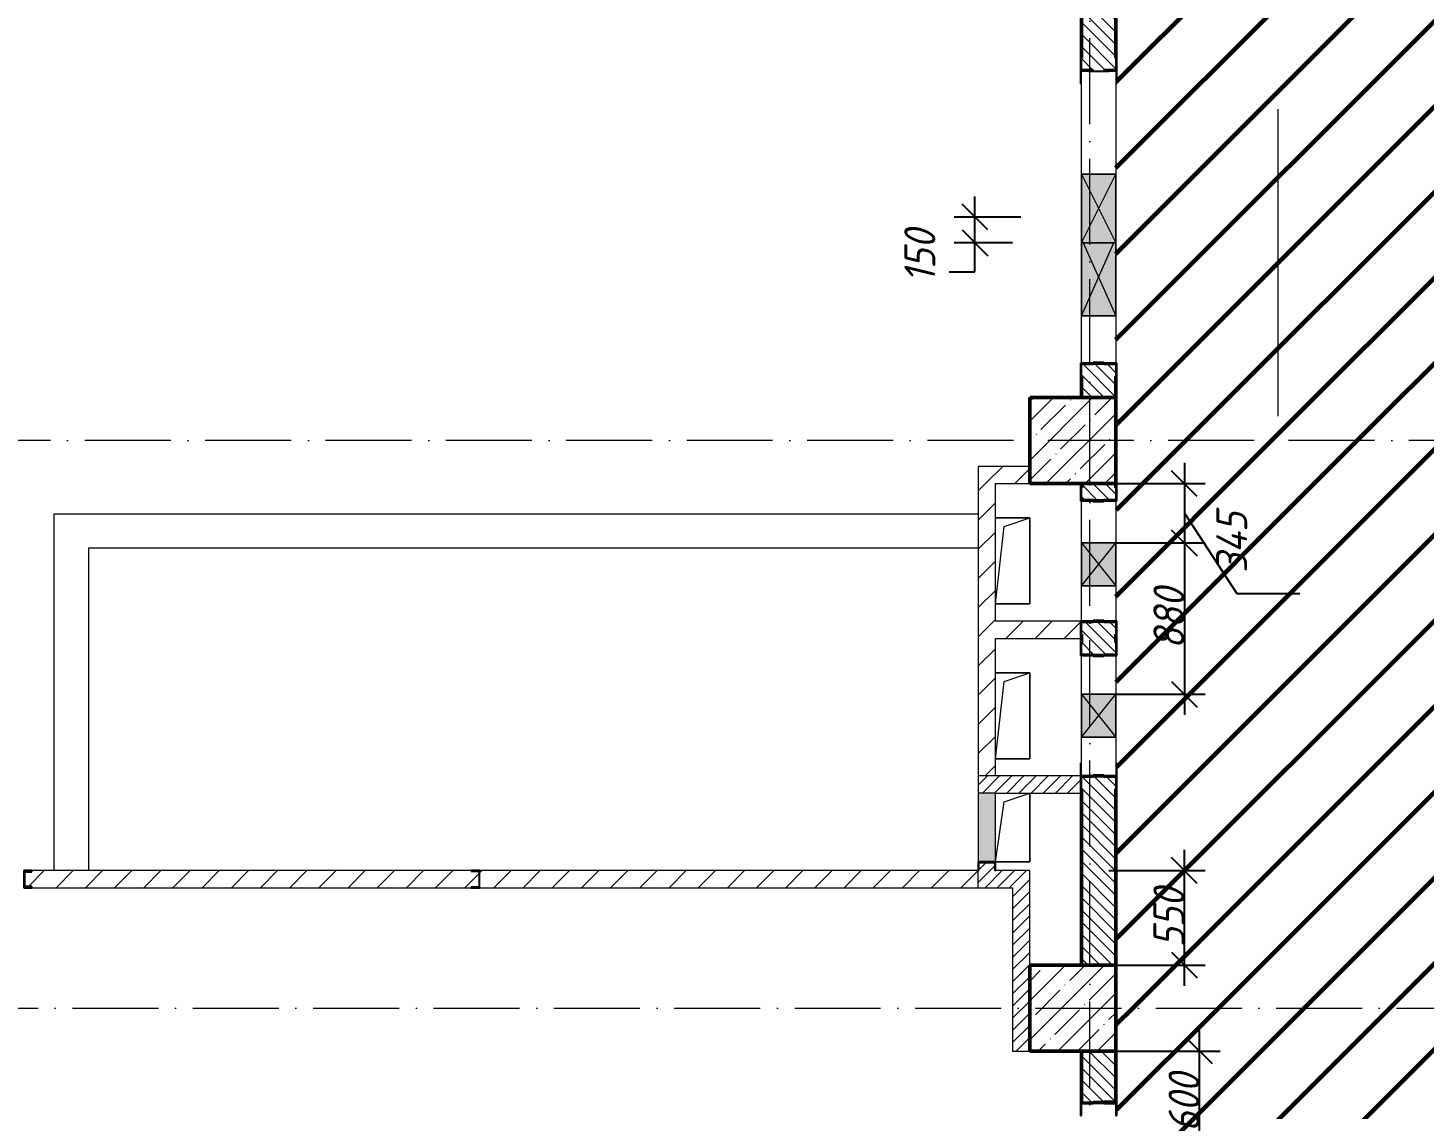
# Model space of a CAD drawing. Header units: millimetres. Extents: x -606178 to 312196, y -19338 to 632709.
# Drawn here: x -265628 to -257508, y 465388 to 471675 of the extents above; entities that cross this region are included whole.
import ezdxf

# ---------------------------------------------------------------- set-up
doc = ezdxf.new("R2010")
doc.units = ezdxf.units.MM
doc.linetypes.add('200_ШТРИХ_ш1п0_6_', pattern=[160, 100, -60])
doc.linetypes.add('50_200_ШТРИХ_1Т_ш5_п1_п1_', pattern=[700, 500, -100, 0, -100])
for name, color, linetype, lineweight in [('6.4.1) Окр пт с инж. ПТ2.16', 3, 'Continuous', 60), ('A-____-____-DIMS', 7, 'Continuous', 9), ('A-DETL-GENF-OTLN', 7, 'Continuous', 9), ('A-FLOR-____-OTLN', 7, 'Continuous', 9), ('A-GENM-____-MCUT', 7, 'Continuous', 25), ('A-GENM-____-OTLN', 7, 'Continuous', 9), ('A-GENM-____-OTLN-1', 7, 'Continuous', 25), ('A-GLAZ-____-OTLN', 7, 'Continuous', 9), ('A-WALL-____-MCUT-2', 7, 'Continuous', 50), ('A-WALL-____-PATT-1', 7, 'Continuous', 9), ('A-WALL-FNSH-MCUT-1', 7, 'Continuous', 9), ('I-WALL-____-OTLN', 7, 'Continuous', 9), ('S-COLS-____-MCUT', 7, 'Continuous', 50), ('S-COLS-____-OTLN', 7, 'Continuous', 9), ('S-GRID-____-OTLN-1', 7, '50_200_ШТРИХ_1Т_ш5_п1_п1_', 9)]:
    doc.layers.add(name, color=color, linetype=linetype, lineweight=lineweight)
doc.layers.add('A-DETL-GENF-OTLN-4', color=9, linetype='200_ШТРИХ_ш1п0_6_', lineweight=9, true_color=0x808080)
doc.layers.add('A-DETL-GENF-OTLN-5', color=7, linetype='Continuous', lineweight=5, true_color=0xc0c0c0)
doc.styles.add('ISOCPEUR_I_10', font='isocpeui.ttf', dxfattribs={"width": 0.9, "height": 180})
doc.dimstyles.new('ISO-1_8_0_9К_СРЕДНИЙ_Кладочные_3', dxfattribs={"dimscale": 304.8, "dimtxt": 179.276612, "dimasz": 0.492126, "dimexe": 0.393701, "dimexo": 0, "dimgap": 0, "dimtad": 1, "dimdec": 3, "dimrnd": 0.001, "dimdsep": 46, "dimtxsty": 'ISOCPEUR_I_10', "dimblk1": 'OBLIQUE', "dimblk2": 'OBLIQUE', "dimsah": 1, "dimcen": 0.09, "dimdle": 0.393701, "dimazin": 0, "dimtfac": 1, "dimtdec": 4, "dimtix": 1, "dimtmove": 0, "dimatfit": 3, "dimfxl": 1, "dimtvp": 1, "dimtolj": 1, "dimtzin": 0, "dimarcsym": 2})
doc.dimstyles.new('ISO-1_8_0_9К_СРЕДНИЙ_Кладочные_4', dxfattribs={"dimscale": 304.8, "dimtxt": 179.276612, "dimasz": 0.492126, "dimexe": 0.393701, "dimexo": 0, "dimgap": 0, "dimtad": 1, "dimdec": 3, "dimrnd": 0.001, "dimdsep": 46, "dimtxsty": 'ISOCPEUR_I_10', "dimblk1": 'OBLIQUE', "dimblk2": 'OBLIQUE', "dimsah": 1, "dimcen": 0.09, "dimdle": 0.393701, "dimazin": 0, "dimtfac": 1, "dimtdec": 4, "dimtix": 1, "dimtmove": 1, "dimatfit": 3, "dimfxl": 1, "dimtvp": 1, "dimtolj": 1, "dimtzin": 0, "dimarcsym": 2})
pattern_1 = [(135, (-264901.3, 451794.26), (-35.35534, -35.35534), [])]
pattern_2 = [(45, (-264901.3, 451794.26), (-84.8528, 84.8528), [])]
pattern_3 = [(45, (-264901.3, 451794.26), (-35.35534, 35.35534), [])]

# ---------------------------------------------------------------- blocks, each defined once
blk = doc.blocks.new('BSC_Колонна _Прямоугольная - 500х500-V47-АР1_План отверстий 2 этажа в осях 1-64_А-ГГ')
at = {"layer": 'S-COLS-____-OTLN'}
h = blk.add_hatch(dxfattribs=at)
h.set_pattern_fill('FP_76', color=256, style=0, pattern_type=2)
h.set_pattern_definition([(45, (-5350, -17481.04), (-114.0493, 114.0493), []), (45, (-5235.95, -17481.04), (-114.0493, 114.0493), [201.613, -40.323, 3.353, -36.97])])
h.paths.add_polyline_path([(-250, -250), (250, -250), (250, 250), (-250, 250)], flags=0)
at = {"layer": 'S-COLS-____-MCUT'}
for p, q in [((250, 250), (-250, 250)), ((-250, 250), (-250, -250)), ((250, -250), (250, 250)), ((-250, -250), (250, -250))]:
    blk.add_line(p, q, dxfattribs=at)
blk = doc.blocks.new('154_Стойка_СКБ_Швеллер - СМ-2180_100-28318692-АР1_План отверстий 2 этажа в осях 1-64_А-ГГ')
at = {"layer": 'A-GENM-____-MCUT'}
for p, q in [((171, 50), (125, 50)), ((125, 50), (125, -50)), ((129.5, 42.4), (171, 42.4)), ((129.5, -42.4), (129.5, 42.4)), ((171, 42.4), (171, 50)), ((125, -50), (171, -50)), ((171, -42.4), (129.5, -42.4)), ((171, -50), (171, -42.4))]:
    blk.add_line(p, q, dxfattribs=at)
blk = doc.blocks.new('154_Стойка_СКБ_Уголок - СМ-2180_200-28268025-АР1_План отверстий 2 этажа в осях 1-64_А-ГГ')
at = {"layer": 'A-GENM-____-MCUT'}
for p, q in [((125, 156), (125, 81)), ((200, 156), (125, 156)), ((131, 81), (131, 150)), ((131, 150), (200, 150)), ((200, 150), (200, 156)), ((125, 81), (131, 81)), ((131, 19), (125, 19)), ((125, 19), (125, -56)), ((131, -50), (131, 19)), ((125, -56), (200, -56)), ((200, -50), (131, -50)), ((200, -56), (200, -50))]:
    blk.add_line(p, q, dxfattribs=at)
blk = doc.blocks.new('Фахверк_СКБ_Уголок - 200_3960_зеркало-28268689-АР1_План отверстий 2 этажа в осях 1-64_А-ГГ')
at = {"layer": 'A-GENM-____-MCUT'}
for p, q in [((200, 156), (125, 156)), ((125, 156), (125, 81)), ((131, 81), (131, 150)), ((131, 150), (200, 150)), ((200, 150), (200, 156)), ((125, 81), (131, 81)), ((131, 19), (125, 19)), ((125, 19), (125, -56)), ((131, -50), (131, 19)), ((125, -56), (200, -56)), ((200, -50), (131, -50)), ((200, -56), (200, -50))]:
    blk.add_line(p, q, dxfattribs=at)
blk = doc.blocks.new('Фахверк_СКБ_Уголок - 200_3960-28268576-АР1_План отверстий 2 этажа в осях 1-64_А-ГГ')
at = {"layer": 'A-GENM-____-MCUT'}
for p, q in [((200, 156), (125, 156)), ((125, 156), (125, 81)), ((131, 81), (131, 150)), ((131, 150), (200, 150)), ((200, 150), (200, 156)), ((125, 81), (131, 81)), ((131, 19), (125, 19)), ((125, 19), (125, -56)), ((131, -50), (131, 19)), ((125, -56), (200, -56)), ((200, -50), (131, -50)), ((200, -56), (200, -50))]:
    blk.add_line(p, q, dxfattribs=at)
blk = doc.blocks.new('Стойка_Влож_Уголок_Опорный - Уголок-28213941-АР1_План отверстий 2 этажа в осях 1-64_А-ГГ')
at = {"layer": 'A-GENM-____-OTLN'}
for p, q in [((-212, -6), (-212, 0)), ((0, 0), (0, -6)), ((-212, -75), (-212, -6)), ((-212, -6), (-206, -6)), ((-212, -75), (-206, -75)), ((-6, -6), (0, -6)), ((-6, -75), (0, -75)), ((0, -6), (0, -75))]:
    blk.add_line(p, q, dxfattribs=at)
blk = doc.blocks.new('154_Стойка_СКБ_Уголок - СМ-2180_200-28435403-АР1_План отверстий 2 этажа в осях 1-64_А-ГГ')
at = {"layer": 'A-GENM-____-MCUT'}
for p, q in [((125, 156), (125, 81)), ((200, 156), (125, 156)), ((131, 81), (131, 150)), ((131, 150), (200, 150)), ((200, 150), (200, 156)), ((125, 81), (131, 81)), ((131, 19), (125, 19)), ((125, 19), (125, -56)), ((131, -50), (131, 19)), ((125, -56), (200, -56)), ((200, -50), (131, -50)), ((200, -56), (200, -50))]:
    blk.add_line(p, q, dxfattribs=at)
blk = doc.blocks.new('Стойка_Влож_Уголок - Уголок-28268052-АР1_План отверстий 2 этажа в осях 1-64_А-ГГ')
at = {"layer": 'A-GENM-____-MCUT'}
for p, q in [((6, 0), (0, 0)), ((6, -69), (6, 0)), ((0, -75), (75, -75)), ((75, -69), (6, -69)), ((75, -75), (75, -69))]:
    blk.add_line(p, q, dxfattribs=at)
blk = doc.blocks.new('154_Стойка_СКБ_Уголок - СМ-2480_200-28346303-АР1_План отверстий 2 этажа в осях 1-64_А-ГГ')
at = {"layer": 'A-GENM-____-MCUT'}
for p, q in [((125, 156), (125, 81)), ((200, 156), (125, 156)), ((131, 81), (131, 150)), ((131, 150), (200, 150)), ((200, 150), (200, 156)), ((125, 81), (131, 81)), ((131, 19), (125, 19)), ((125, 19), (125, -56)), ((131, -50), (131, 19)), ((125, -56), (200, -56)), ((200, -50), (131, -50)), ((200, -56), (200, -50))]:
    blk.add_line(p, q, dxfattribs=at)
blk = doc.blocks.new('Стойка_Влож_Полоса боковая - Полоса-28213942-АР1_План отверстий 2 этажа в осях 1-64_А-ГГ')
at = {"layer": 'A-GENM-____-OTLN'}
for p, q in [((-5, 60), (0, 60)), ((-5, -60), (-5, 60)), ((0, 31), (0, -31)), ((0, -60), (-5, -60))]:
    blk.add_line(p, q, dxfattribs=at)
blk = doc.blocks.new('154_Фахверк_СКБ_Швеллер - Тип_100_3960-28318856-АР1_План отверстий 2 этажа в осях 1-64_А-ГГ')
at = {"layer": 'A-GENM-____-MCUT'}
for p, q in [((175, 50), (125, 50)), ((125, 50), (125, -50)), ((128, 47), (175, 47)), ((128, -47), (128, 47)), ((175, 47), (175, 50)), ((125, -50), (175, -50)), ((175, -47), (128, -47)), ((175, -50), (175, -47))]:
    blk.add_line(p, q, dxfattribs=at)
blk = doc.blocks.new('AR_Отверстие Ниша - Лючок-32403310-АР1_План отверстий 2 этажа в осях 1-64_А-ГГ')
at = {"layer": 'A-GLAZ-____-OTLN'}
blk.add_hatch(color=256, dxfattribs=at).paths.add_polyline_path([(200, -50), (200, 50), (-200, 50), (-200, -50)], flags=0)
for p, q in [((200, 50), (-200, 50)), ((-200, 50), (-200, -50)), ((-200, -50), (200, -50))]:
    blk.add_line(p, q, dxfattribs=at)
blk = doc.blocks.new('154_Фахверк_СКБ_Швеллер - Тип_100_3960_зеркало-29769493-АР1_План отверстий 2 этажа в осях 1-64_А-ГГ')
at = {"layer": 'A-GENM-____-MCUT'}
for p, q in [((175, 50), (125, 50)), ((125, 50), (125, -50)), ((128, 47), (175, 47)), ((128, -47), (128, 47)), ((175, 47), (175, 50)), ((125, -50), (175, -50)), ((175, -47), (128, -47)), ((175, -50), (175, -47))]:
    blk.add_line(p, q, dxfattribs=at)
blk = doc.blocks.new('AR_Отверстие прямоугольное _в плите_ - AR_Отверстие прямоугольное _в плите_-30229458-АР1_План отверстий 2 этажа в осях 1-64_А-ГГ')
at = {"layer": 'A-GENM-____-OTLN'}
for p, q in [((100, 250), (-100, 250)), ((-50, 200), (100, 250)), ((100, -250), (100, 250)), ((-100, -250), (-50, 200)), ((-100, -250), (100, -250))]:
    blk.add_line(p, q, dxfattribs=at)
blk = doc.blocks.new('AR_Отверстие прямоугольное _в плите_ - AR_Отверстие прямоугольное _в плите_-30229368-АР1_План отверстий 2 этажа в осях 1-64_А-ГГ')
at = {"layer": 'A-GENM-____-OTLN'}
for p, q in [((-50, 150), (100, 200)), ((100, -200), (100, 200)), ((-100, -200), (-50, 150)), ((-100, -200), (100, -200))]:
    blk.add_line(p, q, dxfattribs=at)
blk = doc.blocks.new('AR_Отверстие прямоугольное _в стене__БезПР - AR_Отверстие прямоугольное _в стене__БезПР-36392898-АР1_План отверстий 2 этажа в осях 1-64_А-ГГ')
at = {"layer": 'A-GLAZ-____-OTLN'}
blk.add_hatch(color=256, dxfattribs=at).paths.add_polyline_path([(-125, -100), (125, -100), (125, 100), (-125, 100)], flags=0)
at = {"layer": 'A-DETL-GENF-OTLN'}
for p, q in [((-125, -100), (-125, 100)), ((-125, 100), (125, 100)), ((125, 100), (-125, -100)), ((-125, 100), (125, -100)), ((125, 100), (-125, 100)), ((-125, 100), (-125, -100)), ((125, 100), (125, -100)), ((125, -100), (125, 100)), ((125, -100), (-125, -100)), ((-125, -100), (125, -100))]:
    blk.add_line(p, q, dxfattribs=at)
blk = doc.blocks.new('AR_Отверстие прямоугольное _в стене_ - AR_Отверстие прямоугольное _в стене__ОВ-36891978-АР1_План отверстий 2 этажа в осях 1-64_А-ГГ')
at = {"layer": 'A-GLAZ-____-OTLN'}
blk.add_hatch(color=256, dxfattribs=at).paths.add_polyline_path([(-225, -100), (200, -100), (200, 100), (-225, 100)], flags=0)
at = {"layer": 'A-DETL-GENF-OTLN'}
for p, q in [((-225, -100), (-225, 100)), ((-225, 100), (200, 100)), ((-225, 100), (200, -88.9)), ((200, 100), (-225, 100)), ((-225, 100), (-225, -100)), ((200, 88.9), (-225, -100)), ((200, -100), (-225, -100)), ((-225, -100), (200, -100))]:
    blk.add_line(p, q, dxfattribs=at)
blk = doc.blocks.new('AR_Отверстие прямоугольное _в стене__БезПР - AR_Отверстие прямоугольное _в стене__БезПР-36428632-АР1_План отверстий 2 этажа в осях 1-64_А-ГГ')
at = {"layer": 'A-GLAZ-____-OTLN'}
blk.add_hatch(color=256, dxfattribs=at).paths.add_polyline_path([(-200, -100), (200, -100), (200, 100), (-200, 100)], flags=0)
at = {"layer": 'A-DETL-GENF-OTLN'}
for p, q in [((-200, -100), (-200, 100)), ((-200, 100), (200, 100)), ((200, 100), (-200, -100)), ((-200, 100), (200, -100)), ((200, 100), (-200, 100)), ((-200, 100), (-200, -100)), ((200, 100), (200, -100)), ((200, -100), (200, 100)), ((200, -100), (-200, -100)), ((-200, -100), (200, -100))]:
    blk.add_line(p, q, dxfattribs=at)
at = {"layer": 'A-GLAZ-____-OTLN'}
blk.add_line((200, 100), (-200, 100), dxfattribs=at)
blk = doc.blocks.new('DET_L_Имитация разреза_ISO2-5 - Вправо-36892236-АР1_План отверстий 2 этажа в осях 1-64_А-ГГ')
at = {"layer": 'A-DETL-GENF-OTLN-5'}
blk.add_line((143.1, 0), (1926.9, 0), dxfattribs=at)
blk = doc.blocks.new('_Oblique')
at = {"color": 0, "linetype": 'ByBlock', "lineweight": -2}
blk.add_line((-0.5, -0.5), (0.5, 0.5), dxfattribs=at)
blk = doc.blocks.new('*D4686')
at = {"layer": 'A-____-____-DIMS', "color": 0, "lineweight": -2, "transparency": 16777216}
for p, q in [((-260120.6, 470305.3), (-260120.6, 470695.3)), ((-259853.3, 470575.3), (-260240.6, 470575.3)), ((-259901.3, 470425.3), (-260240.6, 470425.3)), ((-260120.6, 470256.6), (-260120.6, 470425.3)), ((-260270.6, 470256.6), (-260120.6, 470256.6))]:
    blk.add_line(p, q, dxfattribs=at)
at = {"layer": 'Defpoints', "color": 0, "transparency": 16777216}
for p in [(-260120.6, 470575.3), (-259853.3, 470575.3), (-259901.3, 470425.3)]:
    blk.add_point(p, dxfattribs=at)
at = {"layer": 'A-____-____-DIMS', "color": 0, "lineweight": -2, "transparency": 16777216, "xscale": 150, "yscale": 150, "zscale": 150}
for p, rotation in [((-260120.6, 470575.3), 90), ((-260120.6, 470425.3), 270)]:
    blk.add_blockref('_Oblique', p, dxfattribs=dict(at, rotation=rotation))
at = {"layer": 'A-____-____-DIMS', "color": 0, "transparency": 16777216, "insert": (-260530.9, 470192.5), "char_height": 180, "width": 368.207, "attachment_point": 1, "rotation": 90, "line_spacing_factor": 1.149209, "style": 'ISOCPEUR_I_10'}
blk.add_mtext('\\A1;150', dxfattribs=at)
blk = doc.blocks.new('*D4687')
at = {"layer": 'A-____-____-DIMS', "color": 0, "lineweight": -2, "transparency": 16777216}
for p, q in [((-258902.2, 466105.3), (-258902.2, 466895.3)), ((-259342.2, 466775.3), (-258782.2, 466775.3)), ((-259301.3, 466225.3), (-258782.2, 466225.3))]:
    blk.add_line(p, q, dxfattribs=at)
at = {"layer": 'Defpoints', "color": 0, "transparency": 16777216}
for p in [(-259342.2, 466775.3), (-258902.2, 466775.3), (-259301.3, 466225.3)]:
    blk.add_point(p, dxfattribs=at)
at = {"layer": 'A-____-____-DIMS', "color": 0, "lineweight": -2, "transparency": 16777216, "xscale": 150, "yscale": 150, "zscale": 150}
for p, rotation in [((-258902.2, 466775.3), 90), ((-258902.2, 466225.3), 270)]:
    blk.add_blockref('_Oblique', p, dxfattribs=dict(at, rotation=rotation))
at = {"layer": 'A-____-____-DIMS', "color": 0, "transparency": 16777216, "insert": (-258992.2, 466500.3), "char_height": 180, "width": 409.578, "attachment_point": 5, "rotation": 90, "style": 'ISOCPEUR_I_10'}
blk.add_mtext('\\A1;550', dxfattribs=at)
blk = doc.blocks.new('*D4710')
at = {"layer": 'A-____-____-DIMS', "color": 0, "lineweight": -2, "transparency": 16777216}
for p, q in [((-258902.2, 469145.3), (-258902.2, 468560.3)), ((-259301.3, 469025.3), (-258782.2, 469025.3)), ((-258902.2, 468852.8), (-258597.1, 468386.6)), ((-259301.3, 468680.3), (-258782.2, 468680.3)), ((-258597.1, 468386.6), (-258231.6, 468386.6))]:
    blk.add_line(p, q, dxfattribs=at)
at = {"layer": 'Defpoints', "color": 0, "transparency": 16777216}
for p in [(-259301.3, 469025.3), (-259301.3, 468680.3), (-258902.2, 468680.3)]:
    blk.add_point(p, dxfattribs=at)
at = {"layer": 'A-____-____-DIMS', "color": 0, "lineweight": -2, "transparency": 16777216, "xscale": 150, "yscale": 150, "zscale": 150}
for p, rotation in [((-258902.2, 469025.3), 90), ((-258902.2, 468680.3), 270)]:
    blk.add_blockref('_Oblique', p, dxfattribs=dict(at, rotation=rotation))
at = {"layer": 'A-____-____-DIMS', "color": 0, "transparency": 16777216, "insert": (-258717.1, 468506.6), "char_height": 180, "width": 426.127, "attachment_point": 1, "rotation": 90, "line_spacing_factor": 1.149209, "style": 'ISOCPEUR_I_10'}
blk.add_mtext('\\A1;345', dxfattribs=at)
blk = doc.blocks.new('*D4711')
at = {"layer": 'A-____-____-DIMS', "color": 0, "lineweight": -2, "transparency": 16777216}
for p, q in [((-258902.2, 468800.3), (-258902.2, 467680.3)), ((-259301.3, 468680.3), (-258782.2, 468680.3)), ((-259301.3, 467800.3), (-258782.2, 467800.3))]:
    blk.add_line(p, q, dxfattribs=at)
at = {"layer": 'Defpoints', "color": 0, "transparency": 16777216}
for p in [(-259301.3, 468680.3), (-259301.3, 467800.3), (-258902.2, 467800.3)]:
    blk.add_point(p, dxfattribs=at)
at = {"layer": 'A-____-____-DIMS', "color": 0, "lineweight": -2, "transparency": 16777216, "xscale": 150, "yscale": 150, "zscale": 150}
for p, rotation in [((-258902.2, 468680.3), 90), ((-258902.2, 467800.3), 270)]:
    blk.add_blockref('_Oblique', p, dxfattribs=dict(at, rotation=rotation))
at = {"layer": 'A-____-____-DIMS', "color": 0, "transparency": 16777216, "insert": (-258992.2, 468240.3), "char_height": 180, "width": 409.578, "attachment_point": 5, "rotation": 90, "style": 'ISOCPEUR_I_10'}
blk.add_mtext('\\A1;880', dxfattribs=at)
blk = doc.blocks.new('*D4741')
at = {"layer": 'A-____-____-DIMS', "color": 0, "lineweight": -2, "transparency": 16777216}
for p, q in [((-258814.5, 465005.3), (-258814.5, 465845.3)), ((-259301.3, 465725.3), (-258694.5, 465725.3)), ((-259301.3, 465125.3), (-258694.5, 465125.3))]:
    blk.add_line(p, q, dxfattribs=at)
at = {"layer": 'Defpoints', "color": 0, "transparency": 16777216}
for p in [(-259301.3, 465725.3), (-258814.5, 465725.3), (-259301.3, 465125.3)]:
    blk.add_point(p, dxfattribs=at)
at = {"layer": 'A-____-____-DIMS', "color": 0, "lineweight": -2, "transparency": 16777216, "xscale": 150, "yscale": 150, "zscale": 150}
for p, rotation in [((-258814.5, 465725.3), 90), ((-258814.5, 465125.3), 270)]:
    blk.add_blockref('_Oblique', p, dxfattribs=dict(at, rotation=rotation))
at = {"layer": 'A-____-____-DIMS', "color": 0, "transparency": 16777216, "insert": (-258904.5, 465425.3), "char_height": 180, "width": 409.578, "attachment_point": 5, "rotation": 90, "style": 'ISOCPEUR_I_10'}
blk.add_mtext('\\A1;600', dxfattribs=at)

msp = doc.modelspace()

# ---------------------------------------------------------------- hatches: boundary and pattern name
at = {"layer": '6.4.1) Окр пт с инж. ПТ2.16'}
h = msp.add_hatch(dxfattribs=at)
h.set_pattern_fill('ANSI31', color=256, scale=111)
h.paths.add_polyline_path([(-257187.0887, 472625.3011, -0.068304719), (-256823.3767, 475275.3011), (-259301.3011, 475275.3011), (-259301.3011, 475025.3011), (-259301.3011, 473650.3011), (-259295.3011, 473650.3011), (-259295.3011, 473575.3011), (-259295.3011, 473569.3011), (-259301.3011, 473545.3011), (-259301.3011, 473575.3011), (-259341.3011, 473575.3011), (-259341.3011, 473570.3011), (-259451.3011, 473570.3011), (-259451.3011, 472680.3011), (-259301.3011, 472680.3011), (-259301.3011, 472705.3011), (-259295.3011, 472750.3011), (-259295.3011, 472681.3011), (-259295.3011, 472675.3011), (-259295.3011, 472600.3011), (-259301.3011, 471500.3011), (-259295.3011, 471500.3011), (-259295.3011, 471425.3011), (-259295.3011, 471419.3011), (-259295.3011, 471350.3011), (-259301.3011, 470825.3011), (-259301.3011, 470425.3011), (-259301.3011, 470000.3011), (-259301.3011, 469725.3011), (-259295.3011, 469725.3011), (-259295.3011, 469650.3011), (-259301.3011, 469525.3011), (-259301.3011, 469275.3011), (-256599.0153, 469275.3011, -0.087106181)])
h = msp.add_hatch(dxfattribs=at)
h.set_pattern_fill('ANSI31', color=256, scale=111)
h.paths.add_polyline_path([(-256599.0153, 469275.3011), (-259301.3011, 469275.3011), (-259301.3011, 469000.3011), (-259295.3011, 469000.3011), (-259295.3011, 468925.3011), (-259301.3011, 468680.3011), (-259301.3011, 468430.3011), (-259301.3011, 468225.3011), (-259295.3011, 468225.3011), (-259295.3011, 468150.3011), (-259301.3011, 468100.3011), (-259295.3011, 468100.3011), (-259295.3011, 468025.3011), (-259301.3011, 467800.3011), (-259301.3011, 467550.3011), (-259301.3011, 467400.3011), (-259295.3011, 467400.3011), (-259295.3011, 467331.3011), (-259295.3011, 467325.3011), (-259295.3011, 467250.3011), (-259301.3011, 466225.3011), (-259301.3011, 465975.3011), (-255301.3011, 465975.3011), (-255301.3011, 466225.3011), (-255301.3011, 466833.9095, -0.070626069)])
h = msp.add_hatch(dxfattribs=at)
h.set_pattern_fill('ANSI31', color=256, scale=111)
h.paths.add_polyline_path([(-255301.3011, 465725.3011), (-255301.3011, 465975.3011), (-259301.3011, 465975.3011), (-259301.3011, 465725.3011), (-259301.3011, 465500.3011), (-259295.3011, 465500.3011), (-259295.3011, 465425.3011), (-259295.3011, 465350.3011), (-259301.3011, 465125.3011), (-259301.3011, 464525.3011), (-259301.3011, 464350.3011), (-259295.3011, 464350.3011), (-259295.3011, 464281.3011), (-259295.3011, 464275.3011), (-259295.3011, 464200.3011), (-259301.3011, 463500.3011), (-259295.3011, 463500.3011), (-259295.3011, 463425.3011), (-259295.3011, 463419.3011), (-259295.3011, 463350.3011), (-259301.3011, 462725.3011), (-259295.3011, 462725.3011), (-259295.3011, 462650.3011), (-259301.3011, 462600.3011), (-259295.3011, 462600.3011), (-259295.3011, 462525.3011), (-259301.3011, 461825.3011), (-259301.3011, 461425.3011), (-255301.3011, 461425.3011), (-255301.3011, 461825.3011)])
at = {"layer": 'A-WALL-____-PATT-1'}
h = msp.add_hatch(dxfattribs=at)
h.set_pattern_fill('FP_6', color=256, style=0, pattern_type=2)
h.set_pattern_definition(pattern_1)
h.paths.add_polyline_path([(-259432.3011, 469525.3011), (-259301.3011, 469525.3011), (-259301.3011, 469719.3011), (-259370.3011, 469719.3011), (-259370.3011, 469725.3011), (-259432.3011, 469725.3011), (-259432.3011, 469719.3011), (-259501.3011, 469719.3011), (-259501.3011, 469525.3011)], flags=0)
h.paths.add_polyline_path([(-259370.3011, 471425.3011), (-259370.3011, 471431.3011), (-259301.3011, 471431.3011), (-259301.3011, 472669.3011), (-259370.3011, 472669.3011), (-259370.3011, 472675.3011), (-259432.3011, 472675.3011), (-259432.3011, 472669.3011), (-259501.3011, 472669.3011), (-259501.3011, 471431.3011), (-259432.3011, 471431.3011), (-259432.3011, 471425.3011)], flags=0)
h.paths.add_polyline_path([(-259370.3011, 473575.3011), (-259370.3011, 473581.3011), (-259301.3011, 473581.3011), (-259301.3011, 475025.3011), (-259501.3011, 475025.3011), (-259501.3011, 473581.3011), (-259432.3011, 473581.3011), (-259432.3011, 473575.3011)], flags=0)
h = msp.add_hatch(dxfattribs=at)
h.set_pattern_fill('FP_4', color=256, style=0, pattern_type=2)
h.set_pattern_definition(pattern_2)
h.paths.add_polyline_path([(-259801.3011, 469025.3011), (-259801.3011, 469125.3011), (-260101.3011, 469125.3011), (-260101.3011, 469025.3011), (-260001.3011, 469025.3011)], flags=0)
h = msp.add_hatch(dxfattribs=at)
h.set_pattern_fill('FP_4', color=256, style=0, pattern_type=2)
h.set_pattern_definition(pattern_2)
h.paths.add_polyline_path([(-260001.3011, 467325.3011), (-260001.3011, 469025.3011), (-260101.3011, 469025.3011), (-260101.3011, 467325.3011)], flags=0)
h = msp.add_hatch(dxfattribs=at)
h.set_pattern_fill('FP_6', color=256, style=0, pattern_type=2)
h.set_pattern_definition(pattern_1)
h.paths.add_polyline_path([(-259301.3011, 466225.3011), (-259301.3011, 467319.3011), (-259370.3011, 467319.3011), (-259370.3011, 467325.3011), (-259432.3011, 467325.3011), (-259432.3011, 467319.3011), (-259501.3011, 467319.3011), (-259501.3011, 466225.3011)], flags=0)
h.paths.add_polyline_path([(-259432.3011, 468025.3011), (-259370.3011, 468025.3011), (-259370.3011, 468031.3011), (-259301.3011, 468031.3011), (-259301.3011, 468219.3011), (-259370.3011, 468219.3011), (-259370.3011, 468225.3011), (-259432.3011, 468225.3011), (-259432.3011, 468219.3011), (-259501.3011, 468219.3011), (-259501.3011, 468031.3011), (-259432.3011, 468031.3011)], flags=0)
h.paths.add_polyline_path([(-259432.3011, 468925.3011), (-259370.3011, 468925.3011), (-259370.3011, 468931.3011), (-259301.3011, 468931.3011), (-259301.3011, 469025.3011), (-259501.3011, 469025.3011), (-259501.3011, 468931.3011), (-259432.3011, 468931.3011)], flags=0)
h = msp.add_hatch(dxfattribs=at)
h.set_pattern_fill('FP_4', color=256, style=0, pattern_type=2)
h.set_pattern_definition(pattern_2)
h.paths.add_polyline_path([(-259509.475, 468125.3011), (-259501.3011, 468125.3011), (-259501.3011, 468150.3011), (-259507.3011, 468150.3011), (-259507.3011, 468225.3011), (-260001.3011, 468225.3011), (-260001.3011, 468125.3011), (-259612.5978, 468125.3011)], flags=0)
h = msp.add_hatch(dxfattribs=at)
h.set_pattern_fill('FP_5', color=256, style=0, pattern_type=2)
h.set_pattern_definition(pattern_3)
h.paths.add_polyline_path([(-260001.3011, 467225.3011), (-259501.3011, 467225.3011), (-259501.3011, 467250.3011), (-259507.3011, 467250.3011), (-259507.3011, 467325.3011), (-260101.3011, 467325.3011), (-260101.3011, 467225.3011)], flags=0)
h = msp.add_hatch(dxfattribs=at)
h.set_pattern_fill('FP_4', color=256, style=0, pattern_type=2)
h.set_pattern_definition(pattern_2)
h.paths.add_polyline_path([(-260101.3011, 466675.3011), (-260101.3011, 466775.3011), (-263001.3011, 466775.3011), (-263001.3011, 466675.3011), (-261380.0621, 466675.3011)], flags=0)
h.paths.add_polyline_path([(-263051.3011, 466675.3011), (-263051.3011, 466678.3011), (-263004.3011, 466678.3011), (-263004.3011, 466772.3011), (-263051.3011, 466772.3011), (-263051.3011, 466775.3011), (-265605.3011, 466774.4723), (-265605.3011, 466767.7011), (-265646.8011, 466767.7011), (-265646.8011, 466682.9011), (-265605.3011, 466682.9011), (-265605.3011, 466675.3011), (-264914.9907, 466675.3011)], flags=0)
h.paths.add_polyline_path([(-267101.3011, 466675.3011), (-266847.3011, 466675.3011), (-266847.3011, 466682.9011), (-266805.8011, 466682.9011), (-266805.8011, 466767.7011), (-266847.3011, 466767.7011), (-266847.3011, 466775.3011), (-267101.3011, 466775.3011), (-267101.3011, 466682.9011)], flags=0)
h = msp.add_hatch(dxfattribs=at)
h.set_pattern_fill('FP_5', color=256, style=0, pattern_type=2)
h.set_pattern_definition(pattern_3)
h.paths.add_polyline_path([(-259901.3011, 466675.3011), (-259901.3011, 466775.3011), (-260101.3011, 466775.3011), (-260101.3011, 466675.3011), (-260001.3011, 466675.3011)], flags=0)
h = msp.add_hatch(dxfattribs=at)
h.set_pattern_fill('FP_5', color=256, style=0, pattern_type=2)
h.set_pattern_definition(pattern_3)
h.paths.add_polyline_path([(-260051.3011, 466775.3011), (-260004.3011, 466775.3011), (-260004.3011, 466822.3011), (-260098.3011, 466822.3011), (-260098.3011, 466775.3011)], flags=0)
h = msp.add_hatch(dxfattribs=at)
h.set_pattern_fill('FP_5', color=256, style=0, pattern_type=2)
h.set_pattern_definition(pattern_3)
h.paths.add_polyline_path([(-259901.3011, 465725.3011), (-259801.3011, 465725.3011), (-259801.3011, 466775.3011), (-259901.3011, 466775.3011), (-259901.3011, 466290.0716)], flags=0)
h = msp.add_hatch(dxfattribs=at)
h.set_pattern_fill('FP_6', color=256, style=0, pattern_type=2)
h.set_pattern_definition(pattern_1)
h.paths.add_polyline_path([(-259370.3011, 462525.3011), (-259370.3011, 462531.3011), (-259301.3011, 462531.3011), (-259301.3011, 462719.3011), (-259370.3011, 462719.3011), (-259370.3011, 462725.3011), (-259432.3011, 462725.3011), (-259432.3011, 462719.3011), (-259501.3011, 462719.3011), (-259501.3011, 462531.3011), (-259432.3011, 462531.3011), (-259432.3011, 462525.3011)], flags=0)
h.paths.add_polyline_path([(-259432.3011, 463425.3011), (-259370.3011, 463425.3011), (-259370.3011, 463431.3011), (-259301.3011, 463431.3011), (-259301.3011, 464269.3011), (-259370.3011, 464269.3011), (-259370.3011, 464275.3011), (-259432.3011, 464275.3011), (-259432.3011, 464269.3011), (-259501.3011, 464269.3011), (-259501.3011, 463431.3011), (-259432.3011, 463431.3011)], flags=0)
h.paths.add_polyline_path([(-259370.3011, 465425.3011), (-259301.3011, 465425.3011), (-259301.3011, 465725.3011), (-259501.3011, 465725.3011), (-259501.3011, 465425.3011), (-259432.3011, 465425.3011)], flags=0)
at = {"layer": 'S-COLS-____-OTLN'}
h = msp.add_hatch(dxfattribs=at)
h.set_pattern_fill('FP_25', color=256, style=0, pattern_type=2)
h.set_pattern_definition([(45, (-264901.3, 451794.26), (-114.0493, 114.0493), []), (45, (-264787.25, 451794.26), (-114.0493, 114.0493), [201.612, -40.322, 3.353, -36.97])])
h.paths.add_polyline_path([(-259801.3011, 465725.3011), (-259301.3011, 465725.3011), (-259301.3011, 466225.3011), (-259801.3011, 466225.3011)], flags=0)

# ---------------------------------------------------------------- linework, layer by layer
at = {"layer": 'A-FLOR-____-OTLN'}
for p, q in [((-260001.3011, 468825.3011), (-259801.3011, 468825.3011)), ((-259801.3011, 468825.3011), (-259801.3011, 468325.3011)), ((-259801.3011, 468325.3011), (-260001.3011, 468325.3011)), ((-260001.3011, 467925.1077), (-259801.3011, 467925.1077)), ((-259801.3011, 467925.1077), (-259801.3011, 467425.1077)), ((-259801.3011, 467425.1077), (-260001.3011, 467425.1077)), ((-259801.3011, 467225.3011), (-259801.3011, 466825.3011)), ((-259801.3011, 466825.3011), (-260001.3011, 466825.3011))]:
    msp.add_line(p, q, dxfattribs=at)
at = {"layer": 'A-WALL-____-MCUT-2'}
for p, q in [((-259501.3011, 472600.3011), (-259501.3011, 471500.3011)), ((-259301.3011, 471500.3011), (-259301.3011, 472600.3011)), ((-259370.3011, 469725.3011), (-259432.3011, 469725.3011)), ((-259501.3011, 469650.3011), (-259501.3011, 469525.3011)), ((-259301.3011, 469525.3011), (-259301.3011, 469650.3011)), ((-259501.3011, 469025.3011), (-259501.3011, 469000.3011)), ((-259301.3011, 469000.3011), (-259301.3011, 469025.3011)), ((-259432.3011, 468925.3011), (-259370.3011, 468925.3011)), ((-259370.3011, 468225.3011), (-259432.3011, 468225.3011)), ((-259501.3011, 468100.3011), (-259501.3011, 468150.3011)), ((-259301.3011, 468100.3011), (-259301.3011, 468150.3011)), ((-259432.3011, 468025.3011), (-259370.3011, 468025.3011)), ((-259370.3011, 467325.3011), (-259432.3011, 467325.3011)), ((-259501.3011, 467250.3011), (-259501.3011, 466225.3011)), ((-259301.3011, 466225.3011), (-259301.3011, 467250.3011)), ((-259501.3011, 466225.3011), (-259301.3011, 466225.3011)), ((-259301.3011, 465725.3011), (-259501.3011, 465725.3011)), ((-259501.3011, 465725.3011), (-259501.3011, 465425.3011)), ((-259301.3011, 465425.3011), (-259301.3011, 465725.3011)), ((-259432.3011, 465425.3011), (-259370.3011, 465425.3011))]:
    msp.add_line(p, q, dxfattribs=at)
at = {"layer": 'A-WALL-FNSH-MCUT-1'}
for p, q in [((-259801.3011, 469125.3011), (-260101.3011, 469125.3011)), ((-260101.3011, 469125.3011), (-260101.3011, 467225.3011)), ((-260001.3011, 469025.3011), (-259801.3011, 469025.3011)), ((-260001.3011, 468225.3011), (-260001.3011, 469025.3011)), ((-259507.3011, 468225.3011), (-260001.3011, 468225.3011)), ((-260001.3011, 468125.3011), (-259501.3011, 468125.3011)), ((-260001.3011, 467325.3011), (-260001.3011, 468125.3011)), ((-259507.3011, 467325.3011), (-260101.3011, 467325.3011)), ((-260001.3011, 467225.3011), (-259501.3011, 467225.3011)), ((-263051.3011, 466775.3011), (-265605.3011, 466775.3011)), ((-260101.3011, 466775.3011), (-263001.3011, 466775.3011)), ((-260101.3011, 466675.3011), (-260101.3011, 466775.3011)), ((-259801.3011, 466775.3011), (-260001.3011, 466775.3011)), ((-259801.3011, 465725.3011), (-259801.3011, 466775.3011)), ((-265605.3011, 466675.3011), (-263051.3011, 466675.3011)), ((-263001.3011, 466675.3011), (-259901.3011, 466675.3011)), ((-259901.3011, 466675.3011), (-259901.3011, 465725.3011)), ((-259901.3011, 465725.3011), (-259801.3011, 465725.3011))]:
    msp.add_line(p, q, dxfattribs=at)
at = {"layer": 'I-WALL-____-OTLN'}
for p, q in [((-259501.3011, 470825.3011), (-259501.3011, 471425.3011)), ((-259301.3011, 471425.3011), (-259301.3011, 470825.3011)), ((-259501.3011, 469725.3011), (-259501.3011, 470000.3011)), ((-259301.3011, 470000.3011), (-259301.3011, 469725.3011)), ((-259501.3011, 468680.3011), (-259501.3011, 468925.3011)), ((-259301.3011, 468925.3011), (-259301.3011, 468680.3011)), ((-265476.3011, 466775.3011), (-265476.3011, 468850.3011)), ((-265476.3011, 468850.3011), (-260101.3011, 468850.3011)), ((-265276.3011, 468650.3011), (-265276.3011, 466775.3011)), ((-260101.3011, 468650.3011), (-265276.3011, 468650.3011)), ((-259501.3011, 468225.3011), (-259501.3011, 468430.3011)), ((-259301.3011, 468430.3011), (-259301.3011, 468225.3011)), ((-259501.3011, 467800.3011), (-259501.3011, 468025.3011)), ((-259301.3011, 468025.3011), (-259301.3011, 467800.3011)), ((-259501.3011, 467325.3011), (-259501.3011, 467550.3011)), ((-259301.3011, 467550.3011), (-259301.3011, 467325.3011))]:
    msp.add_line(p, q, dxfattribs=at)
at = {"layer": 'S-COLS-____-MCUT'}
for p, q in [((-259301.3011, 466225.3011), (-259801.3011, 466225.3011)), ((-259801.3011, 466225.3011), (-259801.3011, 465725.3011)), ((-259301.3011, 465725.3011), (-259301.3011, 466225.3011)), ((-259801.3011, 465725.3011), (-259301.3011, 465725.3011))]:
    msp.add_line(p, q, dxfattribs=at)
at = {"layer": 'S-GRID-____-OTLN-1'}
for p, q in [((-259451.3011, 447311.6528), (-259451.3011, 501675.2188)), ((-238193.5619, 469275.3011), (-269570.0713, 469275.3011)), ((-269570.0713, 465975.3011), (-238193.5619, 465975.3011))]:
    msp.add_line(p, q, dxfattribs=at)

# ---------------------------------------------------------------- block references
at = {"layer": 'A-DETL-GENF-OTLN-4', "rotation": 90.00000000000027}
msp.add_blockref('DET_L_Имитация разреза_ISO2-5 - Вправо-36892236-АР1_План отверстий 2 этажа в осях 1-64_А-ГГ', (-258356.3011, 469275.3011), dxfattribs=at)
at = {"layer": 'A-GENM-____-OTLN'}
for name, p in [('Стойка_Влож_Уголок_Опорный - Уголок-28213941-АР1_План отверстий 2 этажа в осях 1-64_А-ГГ', (-259295.3011, 471425.3011)), ('AR_Отверстие прямоугольное _в плите_ - AR_Отверстие прямоугольное _в плите_-30229458-АР1_План отверстий 2 этажа в осях 1-64_А-ГГ', (-259901.3011, 468575.3011)), ('AR_Отверстие прямоугольное _в плите_ - AR_Отверстие прямоугольное _в плите_-30229458-АР1_План отверстий 2 этажа в осях 1-64_А-ГГ', (-259901.3011, 467675.1077)), ('AR_Отверстие прямоугольное _в плите_ - AR_Отверстие прямоугольное _в плите_-30229368-АР1_План отверстий 2 этажа в осях 1-64_А-ГГ', (-259901.3011, 467025.3011))]:
    msp.add_blockref(name, p, dxfattribs=at)
for name, p, rotation in [('Стойка_Влож_Полоса боковая - Полоса-28213942-АР1_План отверстий 2 этажа в осях 1-64_А-ГГ', (-259401.3011, 471425.3011), 89.99999999999993), ('Стойка_Влож_Уголок_Опорный - Уголок-28213941-АР1_План отверстий 2 этажа в осях 1-64_А-ГГ', (-259507.3011, 467325.3011), 180), ('Стойка_Влож_Уголок - Уголок-28268052-АР1_План отверстий 2 этажа в осях 1-64_А-ГГ', (-259370.3011, 465425.3011), 90.00000000000027)]:
    msp.add_blockref(name, p, dxfattribs=dict(at, rotation=rotation))
at = {"layer": 'A-GENM-____-OTLN-1'}
for name, p, rotation in [('154_Стойка_СКБ_Уголок - СМ-2480_200-28346303-АР1_План отверстий 2 этажа в осях 1-64_А-ГГ', (-259351.3011, 471300.3011), 89.99999999999991), ('Фахверк_СКБ_Уголок - 200_3960-28268576-АР1_План отверстий 2 этажа в осях 1-64_А-ГГ', (-259451.3011, 469850.3011), 269.9999999999999), ('Фахверк_СКБ_Уголок - 200_3960_зеркало-28268689-АР1_План отверстий 2 этажа в осях 1-64_А-ГГ', (-259351.3011, 468800.3011), 89.99999999999991), ('Фахверк_СКБ_Уголок - 200_3960-28268576-АР1_План отверстий 2 этажа в осях 1-64_А-ГГ', (-259451.3011, 468350.3011), 269.9999999999999), ('Фахверк_СКБ_Уголок - 200_3960_зеркало-28268689-АР1_План отверстий 2 этажа в осях 1-64_А-ГГ', (-259351.3011, 467900.3011), 89.99999999999991), ('154_Стойка_СКБ_Уголок - СМ-2180_200-28268025-АР1_План отверстий 2 этажа в осях 1-64_А-ГГ', (-259451.3011, 467450.3011), 269.9999999999999), ('154_Фахверк_СКБ_Швеллер - Тип_100_3960_зеркало-29769493-АР1_План отверстий 2 этажа в осях 1-64_А-ГГ', (-260051.3011, 466950.3011), 269.9999999999999), ('154_Фахверк_СКБ_Швеллер - Тип_100_3960-28318856-АР1_План отверстий 2 этажа в осях 1-64_А-ГГ', (-262876.3011, 466725.3011), 180), ('154_Стойка_СКБ_Уголок - СМ-2180_200-28435403-АР1_План отверстий 2 этажа в осях 1-64_А-ГГ', (-259451.3011, 465550.3011), 269.9999999999999)]:
    msp.add_blockref(name, p, dxfattribs=dict(at, rotation=rotation))
msp.add_blockref('154_Стойка_СКБ_Швеллер - СМ-2180_100-28318692-АР1_План отверстий 2 этажа в осях 1-64_А-ГГ', (-265776.3011, 466725.3011), dxfattribs=at)
at = {"layer": 'A-GLAZ-____-OTLN'}
for name, p, rotation in [('AR_Отверстие прямоугольное _в стене__БезПР - AR_Отверстие прямоугольное _в стене__БезПР-36428632-АР1_План отверстий 2 этажа в осях 1-64_А-ГГ', (-259401.3011, 470625.3011), 89.99999999999991), ('AR_Отверстие прямоугольное _в стене_ - AR_Отверстие прямоугольное _в стене__ОВ-36891978-АР1_План отверстий 2 этажа в осях 1-64_А-ГГ', (-259401.3011, 470225.3011), 89.99999999999991), ('AR_Отверстие прямоугольное _в стене__БезПР - AR_Отверстие прямоугольное _в стене__БезПР-36392898-АР1_План отверстий 2 этажа в осях 1-64_А-ГГ', (-259401.3011, 468555.3011), 89.99999999999991), ('AR_Отверстие прямоугольное _в стене__БезПР - AR_Отверстие прямоугольное _в стене__БезПР-36392898-АР1_План отверстий 2 этажа в осях 1-64_А-ГГ', (-259401.3011, 467675.3011), 89.99999999999991), ('AR_Отверстие Ниша - Лючок-32403310-АР1_План отверстий 2 этажа в осях 1-64_А-ГГ', (-260051.3011, 467025.3011), 269.9999999999999)]:
    msp.add_blockref(name, p, dxfattribs=dict(at, rotation=rotation))
at = {"layer": 'S-COLS-____-OTLN'}
msp.add_blockref('BSC_Колонна _Прямоугольная - 500х500-V47-АР1_План отверстий 2 этажа в осях 1-64_А-ГГ', (-259551.3011, 469275.3011), dxfattribs=at)

# ---------------------------------------------------------------- dimensions: what is measured, and where the dimension line sits
at = {"layer": 'A-____-____-DIMS'}
for base, p1, p2, override, picture, middle in [((-260120.5773, 470575.3011), (-259901.3011, 470425.3011), (-259853.3278, 470575.3011), {"dimpost": '<>', "dimfxl": 157.484716}, '*D4686', (-260235.7393, 470256.5839)), ((-258902.2104, 468680.3011), (-259301.3011, 469025.3011), (-259301.3011, 468680.3011), {"dimpost": '<>', "dimfxl": 345}, '*D4710', (-258597.0691, 468386.5793))]:
    dim = msp.add_linear_dim(base=base, p1=p1, p2=p2, angle=90, dimstyle='ISO-1_8_0_9К_СРЕДНИЙ_Кладочные_4', override=override, dxfattribs=at)
    dim.commit()
    dim.dimension.update_dxf_attribs({"geometry": picture, "text_midpoint": middle, "dimtype": 160, "text_rotation": 90})
for base, p1, p2, override, picture, middle in [((-258902.2104, 467800.3011), (-259301.3011, 468680.3011), (-259301.3011, 467800.3011), {"dimpost": '<>', "dimfxl": 880}, '*D4711', (-258992.2104, 468240.3011)), ((-258902.2104, 466775.3011), (-259301.3011, 466225.3011), (-259342.235, 466775.3011), {"dimpost": '<>', "dimfxl": 551.521156}, '*D4687', (-258992.2104, 466500.3011)), ((-258814.5075, 465725.3011), (-259301.3011, 465125.3011), (-259301.3011, 465725.3011), {"dimpost": '<>', "dimfxl": 600}, '*D4741', (-258904.5075, 465425.3011))]:
    dim = msp.add_linear_dim(base=base, p1=p1, p2=p2, angle=90, dimstyle='ISO-1_8_0_9К_СРЕДНИЙ_Кладочные_3', override=override, dxfattribs=at)
    dim.commit()
    dim.dimension.update_dxf_attribs({"geometry": picture, "text_midpoint": middle})

doc.saveas('drawing.dxf')
